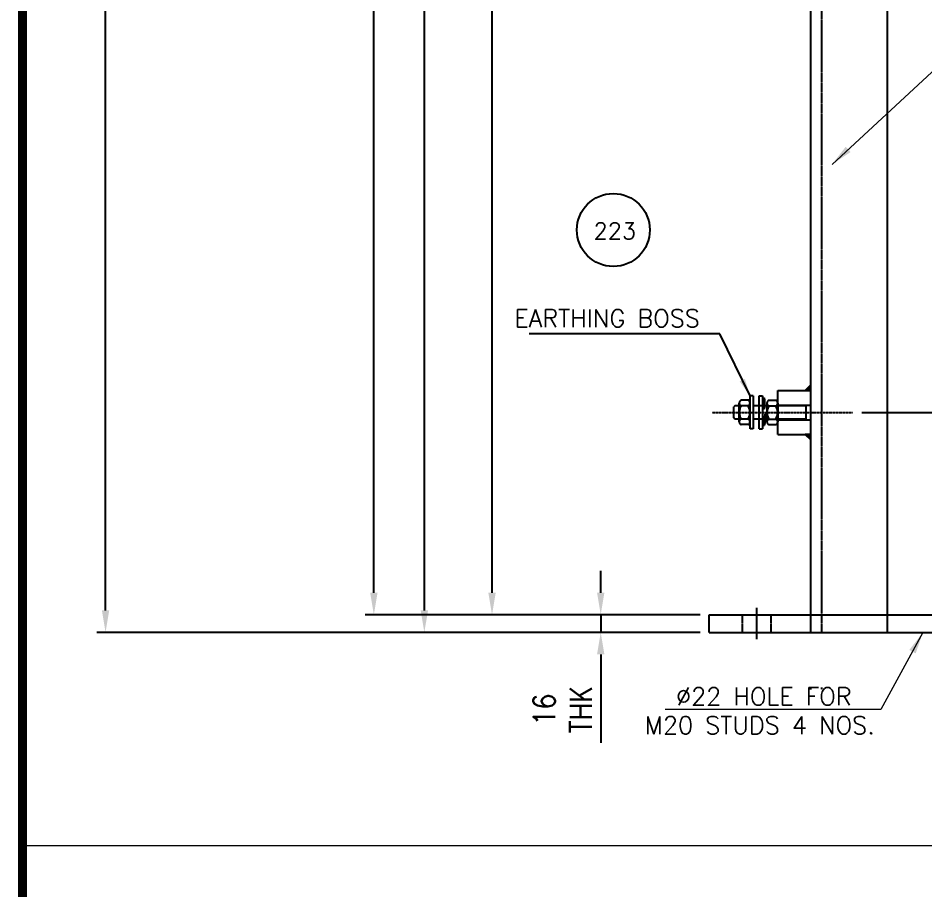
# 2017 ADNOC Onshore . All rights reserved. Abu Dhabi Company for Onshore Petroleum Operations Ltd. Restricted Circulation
# Model space of a CAD drawing. Header units: inches. Extents: x -23478 to -9690, y -25762 to 11324.
# Drawn here: x -22819 to -21994, y 7691 to 8484 of the extents above; entities that cross this region are included whole.
import ezdxf
from ezdxf.enums import TextEntityAlignment as Align

# ---------------------------------------------------------------- set-up
doc = ezdxf.new("R2010")
doc.units = ezdxf.units.IN
doc.header["$LTSCALE"] = 200
doc.header["$MEASUREMENT"] = 0
for name, pattern in [('CENTER', [2, 1.25, -0.25, 0.25, -0.25]), ('CENTER2', [1.125, 0.75, -0.125, 0.125, -0.125]), ('DASHED', [0.75, 0.5, -0.25]), ('DASHED2', [0.375, 0.25, -0.125])]:
    doc.linetypes.add(name, pattern=pattern)
doc.layers.add('AM_5', color=3, linetype='Continuous', lineweight=15)
doc.layers.add('OBJECT', color=7, linetype='Continuous', lineweight=18)
for name, color, linetype in [('BORDER1', 3, 'Continuous'), ('BORDER2', 7, 'Continuous'), ('CENTER', 1, 'CENTER'), ('CENTRE', 1, 'CENTER2'), ('DIMENSION', 8, 'Continuous'), ('text', 3, 'Continuous'), ('WELD', 5, 'Continuous')]:
    doc.layers.add(name, color=color, linetype=linetype)
doc.styles.add('ROMANC', font='ROMANC', dxfattribs={"height": 5})
doc.styles.add('ROMANS', font='romans.shx', dxfattribs={"width": 0.85})
doc.styles.add('ROMANT', font='romant.shx')
doc.styles.get("Standard").update_dxf_attribs({"font": 'romans.shx'})
doc.dimstyles.new('A&A', dxfattribs={"dimscale": 8, "dimtxt": 2, "dimasz": 2, "dimexe": 0.7, "dimexo": 0.7, "dimgap": 0.7, "dimtad": 1, "dimzin": 12, "dimdsep": 46, "dimtxsty": 'ROMANS', "dimcen": 0.7, "dimclrd": 8, "dimclre": 8, "dimclrt": 3, "dimazin": 3, "dimtfac": 1, "dimtmove": 0, "dimatfit": 3, "dimfxl": 1, "dimarcsym": 0})
doc.dimstyles.new('VEP-8', dxfattribs={"dimscale": 8, "dimtxt": 2.5, "dimasz": 2.5, "dimexe": 1, "dimexo": 1, "dimgap": 1, "dimtad": 1, "dimdec": 1, "dimlfac": -1, "dimzin": 9, "dimdsep": 46, "dimtxsty": 'ROMANS', "dimcen": 0, "dimclrd": 256, "dimclre": 256, "dimclrt": 3, "dimadec": 0, "dimazin": 2, "dimtfac": 1, "dimtdec": 1, "dimtmove": 0, "dimatfit": 3, "dimfxl": 1, "dimlwd": -1, "dimlwe": -1, "dimarcsym": 1})
doc.dimstyles.new('VEP-8$0', dxfattribs={"dimscale": 8, "dimtxt": 2.5, "dimasz": 2.5, "dimexe": 1, "dimexo": 1, "dimgap": 1, "dimtad": 1, "dimdec": 1, "dimlfac": -1, "dimzin": 9, "dimdsep": 46, "dimtxsty": 'ROMANS', "dimcen": 0, "dimclrd": 256, "dimclre": 256, "dimclrt": 3, "dimadec": 0, "dimazin": 2, "dimtfac": 1, "dimtdec": 1, "dimtmove": 0, "dimatfit": 3, "dimfxl": 1, "dimlwd": -1, "dimlwe": -1, "dimarcsym": 1})
pattern_1 = [(45, (-30543.0856, 12866.91334), (-0.44194174, 0.44194174), []), (135, (-30543.0856, 12866.91334), (-0.44194174, -0.44194174), [])]

# ---------------------------------------------------------------- blocks, each defined once
blk = doc.blocks.new('*D109')
at = {"layer": 'Defpoints', "color": 0, "linetype": 'DASHED', "transparency": 16777216}
for p in [(-22190.55, 7941.37), (-22289.11, 7925.37), (-22190.55, 7925.37)]:
    blk.add_point(p, dxfattribs=at)
at = {"layer": 'DIMENSION', "transparency": 16777216}
for p, q in [((-22289.11, 7961.37), (-22289.11, 7981.37)), ((-22198.55, 7941.37), (-22297.11, 7941.37)), ((-22289.11, 7941.37), (-22289.11, 7925.37)), ((-22198.55, 7925.37), (-22297.11, 7925.37)), ((-22289.11, 7905.37), (-22289.11, 7824.85))]:
    blk.add_line(p, q, dxfattribs=at)
at = {"layer": 'DIMENSION', "linetype": 'DASHED', "transparency": 16777216}
for points in [[(-22292.44, 7961.37), (-22285.78, 7961.37), (-22289.11, 7941.37)], [(-22292.44, 7905.37), (-22285.78, 7905.37), (-22289.11, 7925.37)]]:
    blk.add_solid(points, dxfattribs=at)
at = {"layer": 'DIMENSION', "color": 3, "linetype": 'DASHED', "transparency": 16777216, "insert": (-22323.78, 7855.11), "char_height": 20, "attachment_point": 5, "rotation": 90, "style": 'ROMANS', "bg_fill": 3, "box_fill_scale": 1.25, "bg_fill_color": 256, "bg_fill_true_color": 13158600, "bg_fill_transparency": 0}
blk.add_mtext('16 \\PTHK', dxfattribs=at)
blk = doc.blocks.new('*D120')
at = {"layer": 'Defpoints', "color": 0, "linetype": 'DASHED', "transparency": 16777216}
for p in [(-22739.55, 10886.07), (-21997.04, 10886.07), (-22190.55, 7925.37)]:
    blk.add_point(p, dxfattribs=at)
at = {"layer": 'DIMENSION', "transparency": 16777216}
for p, q in [((-22005.04, 10886.07), (-22747.55, 10886.07)), ((-22739.55, 7945.37), (-22739.55, 10866.07)), ((-22198.55, 7925.37), (-22747.55, 7925.37))]:
    blk.add_line(p, q, dxfattribs=at)
at = {"layer": 'DIMENSION', "linetype": 'DASHED', "transparency": 16777216}
for points in [[(-22742.89, 10866.07), (-22736.22, 10866.07), (-22739.55, 10886.07)], [(-22742.89, 7945.37), (-22736.22, 7945.37), (-22739.55, 7925.37)]]:
    blk.add_solid(points, dxfattribs=at)
at = {"layer": 'DIMENSION', "color": 3, "linetype": 'DASHED', "transparency": 16777216, "insert": (-22757.55, 9405.72), "char_height": 20, "attachment_point": 5, "rotation": 90, "style": 'ROMANS', "bg_fill": 3, "box_fill_scale": 1.25, "bg_fill_color": 256, "bg_fill_true_color": 13158600, "bg_fill_transparency": 0}
blk.add_mtext('2934', dxfattribs=at)
blk = doc.blocks.new('*D122')
at = {"layer": 'Defpoints', "color": 0, "linetype": 'DASHED2', "transparency": 16777216}
for p in [(-22495.5, 9388.2), (-22028.44, 9388.2), (-22190.55, 7941.37)]:
    blk.add_point(p, dxfattribs=at)
at = {"layer": 'DIMENSION', "transparency": 16777216}
for p, q in [((-22036.44, 9388.2), (-22503.5, 9388.2)), ((-22495.5, 7961.37), (-22495.5, 9368.2)), ((-22198.55, 7941.37), (-22503.5, 7941.37))]:
    blk.add_line(p, q, dxfattribs=at)
at = {"layer": 'DIMENSION', "linetype": 'DASHED2', "transparency": 16777216}
for points in [[(-22498.83, 9368.2), (-22492.16, 9368.2), (-22495.5, 9388.2)], [(-22498.83, 7961.37), (-22492.16, 7961.37), (-22495.5, 7941.37)]]:
    blk.add_solid(points, dxfattribs=at)
at = {"layer": 'DIMENSION', "color": 3, "linetype": 'DASHED2', "transparency": 16777216, "insert": (-22513.5, 8664.79), "char_height": 20, "attachment_point": 5, "rotation": 90, "style": 'ROMANS', "bg_fill": 3, "box_fill_scale": 1.25, "bg_fill_color": 256, "bg_fill_true_color": 13158600, "bg_fill_transparency": 0}
blk.add_mtext('1446', dxfattribs=at)
blk = doc.blocks.new('*D123')
at = {"layer": 'Defpoints', "color": 0, "transparency": 16777216}
for p in [(-22449.55, 9222.4), (-22028.44, 9222.4), (-22190.55, 7925.37)]:
    blk.add_point(p, dxfattribs=at)
at = {"layer": 'DIMENSION', "transparency": 16777216}
for p, q in [((-22036.44, 9222.4), (-22457.55, 9222.4)), ((-22449.55, 7945.37), (-22449.55, 9202.4)), ((-22198.55, 7925.37), (-22457.55, 7925.37))]:
    blk.add_line(p, q, dxfattribs=at)
for points in [[(-22446.21, 9202.4), (-22452.88, 9202.4), (-22449.55, 9222.4)], [(-22452.88, 7945.37), (-22446.21, 7945.37), (-22449.55, 7925.37)]]:
    blk.add_solid(points, dxfattribs=at)
at = {"layer": 'DIMENSION', "color": 3, "linetype": 'DASHED2', "transparency": 16777216, "insert": (-22467.55, 8573.88), "char_height": 20, "attachment_point": 5, "rotation": 90, "style": 'ROMANS', "bg_fill": 3, "box_fill_scale": 1.25, "bg_fill_color": 256, "bg_fill_true_color": 13158600, "bg_fill_transparency": 0}
blk.add_mtext('1197', dxfattribs=at)
blk = doc.blocks.new('*D124')
at = {"layer": 'Defpoints', "color": 0, "linetype": 'DASHED2', "transparency": 16777216}
for p in [(-22059.68, 8125.37), (-21935.99, 7925.37), (-21903.07, 7925.37)]:
    blk.add_point(p, dxfattribs=at)
at = {"layer": 'DIMENSION', "transparency": 16777216}
for p, q in [((-22051.68, 8125.37), (-21895.07, 8125.37)), ((-21903.07, 8105.37), (-21903.07, 7945.37)), ((-21927.99, 7925.37), (-21895.07, 7925.37))]:
    blk.add_line(p, q, dxfattribs=at)
at = {"layer": 'DIMENSION', "linetype": 'DASHED2', "transparency": 16777216}
for points in [[(-21906.41, 8105.37), (-21899.74, 8105.37), (-21903.07, 8125.37)], [(-21906.41, 7945.37), (-21899.74, 7945.37), (-21903.07, 7925.37)]]:
    blk.add_solid(points, dxfattribs=at)
at = {"layer": 'DIMENSION', "color": 3, "linetype": 'DASHED2', "transparency": 16777216, "insert": (-21921.07, 8025.37), "char_height": 20, "attachment_point": 5, "rotation": 90, "style": 'ROMANS', "bg_fill": 3, "box_fill_scale": 1.25, "bg_fill_color": 256, "bg_fill_true_color": 13158600, "bg_fill_transparency": 0}
blk.add_mtext('200', dxfattribs=at)
blk = doc.blocks.new('*D125')
at = {"layer": 'Defpoints', "color": 0, "linetype": 'DASHED2', "transparency": 16777216}
for p in [(-22387.99, 9121.8), (-22028.44, 9121.8), (-22190.55, 7941.37)]:
    blk.add_point(p, dxfattribs=at)
at = {"layer": 'DIMENSION', "transparency": 16777216}
for p, q in [((-22036.44, 9121.8), (-22395.99, 9121.8)), ((-22387.99, 7961.37), (-22387.99, 9101.8)), ((-22198.55, 7941.37), (-22395.99, 7941.37))]:
    blk.add_line(p, q, dxfattribs=at)
at = {"layer": 'DIMENSION', "linetype": 'DASHED2', "transparency": 16777216}
for points in [[(-22391.32, 9101.8), (-22384.65, 9101.8), (-22387.99, 9121.8)], [(-22391.32, 7961.37), (-22384.65, 7961.37), (-22387.99, 7941.37)]]:
    blk.add_solid(points, dxfattribs=at)
at = {"layer": 'DIMENSION', "color": 3, "linetype": 'DASHED2', "transparency": 16777216, "insert": (-22405.99, 8531.58), "char_height": 20, "attachment_point": 5, "rotation": 90, "style": 'ROMANS', "bg_fill": 3, "box_fill_scale": 1.25, "bg_fill_color": 256, "bg_fill_true_color": 13158600, "bg_fill_transparency": 0}
blk.add_mtext('1180', dxfattribs=at)
blk = doc.blocks.new('*U44')
at = {"layer": 'BORDER1', "color": 154, "true_color": 0x1859a9, "const_width": 1}
blk.add_lwpolyline([(0, 564), (796, 564), (796, 0), (0, 0)], close=True, dxfattribs=at)
at = {"layer": 'BORDER2', "flags": 8}
for tag, height, style, p in [('REV-B', 2.7, 'ROMANS', (662.76, 125.68)), ('REV-A', 2.7, 'ROMANS', (662.76, 118.68)), ('RE-B', 7, 'ROMANT', (745.34, 6.15))]:
    blk.add_attdef(tag, text='', height=height, dxfattribs=dict(at, style=style)).set_placement(p, align=Align.CENTER)
at = {"layer": 'BORDER2', "style": 'ROMANS', "width": 4.59626}
for tag, p, p2 in [('DATE-B', (668.47, 125.68), (681.47, 125.68)), ('DATE-A', (668.47, 118.68), (681.47, 118.68))]:
    blk.add_attdef(tag, text='', height=2.7, dxfattribs=at).set_placement(p, p2, align=Align.FIT)
at = {"layer": 'BORDER2'}
for tag, height, style, p in [('DRN-B', 2.7, 'ROMANS', (689.55, 125.68)), ('CHD-B', 2.7, 'ROMANS', (701.61, 125.68)), ('APD-B', 2.7, 'ROMANS', (713.32, 125.68)), ('DRN-A', 2.7, 'ROMANS', (689.55, 118.68)), ('CHD-A', 2.7, 'ROMANS', (701.61, 118.68)), ('APD-A', 2.7, 'ROMANS', (713.32, 118.68)), ('CONS_CONT_VEND', 3.5, 'ROMANC', (726, 61.94))]:
    blk.add_attdef(tag, text='', height=height, dxfattribs=dict(at, style=style)).set_placement(p, align=Align.CENTER)
at = {"layer": 'BORDER2', "style": 'ROMANS', "width": 0.8}
for tag, p, height in [('1:X', (670.77, 103.49), 3), ('LOC', (709.61, 103.49), 3), ('PROJ_NO', (774.84, 103.49), 3), ('CONS_DRG_NO', (681.74, 53.26), 2.5)]:
    blk.add_attdef(tag, p, '', height=height, dxfattribs=at)
at = {"layer": 'BORDER2', "lineweight": 30, "width": 0.8, "flags": 104}
for tag, p in [('COMMENTS-B', (719.88, 127.5)), ('COMMENTS-A', (719.88, 120.5))]:
    blk.add_attdef(tag, text='', height=2.2, dxfattribs=at).set_placement(p, align=Align.MIDDLE_LEFT)
at = {"layer": 'BORDER2', "style": 'ROMANS', "width": 0.8}
for tag, p in [('PROJECT_TITLE_1', (726, 45.91)), ('PROJECT_TITLE_2', (726, 40.58))]:
    blk.add_attdef(tag, text='', height=3.5, dxfattribs=at).set_placement(p, align=Align.MIDDLE)
at = {"layer": 'BORDER2', "style": 'ROMANT', "width": 0.8}
for tag, p in [('DRG_TITLE_1', (726, 29.73)), ('DRG_TITLE_2', (726, 23.03)), ('DRG_TITLE_3', (726, 16.33))]:
    blk.add_attdef(tag, text='', height=4, dxfattribs=at).set_placement(p, align=Align.CENTER)
at = {"layer": 'BORDER2', "style": 'ROMANT'}
for tag, p in [('AR', (668.95, 6.15)), ('PA', (683.03, 6.15)), ('DC', (697.09, 6.15)), ('TS', (775.94, 6.15))]:
    blk.add_attdef(tag, p, '', height=7, dxfattribs=at)
for tag, p in [('SRNO', (736.79, 6.15)), ('SH', (771.83, 6.2))]:
    blk.add_attdef(tag, text='', height=7, dxfattribs=at).set_placement(p, align=Align.RIGHT)
at = {"layer": 'BORDER2', "style": 'ROMANS', "flags": 2}
blk.add_attdef('TB_VERSION', text='', height=2, dxfattribs=at).set_placement((1, -1), align=Align.TOP_LEFT)

msp = doc.modelspace()

# ---------------------------------------------------------------- hatches: boundary and pattern name
at = {"layer": 'WELD'}
h = msp.add_hatch(dxfattribs=at)
h.set_pattern_fill('ANSI37', color=256, scale=5)
h.set_pattern_definition(pattern_1)
h.paths.add_polyline_path([(-22098.09, 8145.37), (-22098.09, 8150.37), (-22103.09, 8145.37)])
h = msp.add_hatch(dxfattribs=at)
h.set_pattern_fill('ANSI37', color=256, scale=5)
h.set_pattern_definition(pattern_1)
h.paths.add_polyline_path([(-22098.09, 8105.37), (-22098.09, 8100.37), (-22103.09, 8105.37)])

# ---------------------------------------------------------------- linework, layer by layer
for p, q in [((-22028.44, 9422.37), (-22028.44, 7925.37)), ((-22103.09, 8145.37), (-22098.09, 8150.37)), ((-22098.09, 8145.37), (-22103.09, 8145.37)), ((-22098.09, 8105.37), (-22103.09, 8105.37)), ((-22103.09, 8105.37), (-22098.09, 8100.37)), ((-22190.55, 7925.37), (-22190.55, 7941.37)), ((-22190.55, 7941.37), (-21935.99, 7941.37)), ((-22190.55, 7925.37), (-21935.99, 7925.37)), ((-22098.09, 7873.37), (-22098.09, 7875.08))]:
    msp.add_line(p, q)
at = {"layer": 'CENTER', "linetype": 'CENTER', "ltscale": 0.001}
msp.add_line((-22187.85, 8125.37), (-22059.68, 8125.37), dxfattribs=at)
at = {"layer": 'CENTRE', "linetype": 'CENTER', "ltscale": 8}
msp.add_line((-22147.02, 7919.21), (-22147.02, 7947.53), dxfattribs=at)
at = {"layer": 'DIMENSION', "color": 7, "linetype": 'DASHED'}
for p, q in [((-22128.09, 8145.37), (-22098.09, 8145.37)), ((-22128.09, 8105.37), (-22128.09, 8145.37)), ((-22098.09, 8105.37), (-22098.09, 8143.31)), ((-22163.09, 8116.85), (-22163.09, 8133.9)), ((-22153.29, 8136.42), (-22161.34, 8136.42)), ((-22153.29, 8110.37), (-22153.29, 8140.37)), ((-22150.29, 8140.37), (-22153.29, 8140.37)), ((-22153.29, 8114.32), (-22153.29, 8136.42)), ((-22150.29, 8140.37), (-22150.29, 8110.37)), ((-22145.01, 8110.37), (-22145.01, 8140.37)), ((-22145.01, 8140.37), (-22142.01, 8140.37)), ((-22145.01, 8140.37), (-22142.01, 8140.37)), ((-22142.01, 8140.37), (-22142.01, 8110.37)), ((-22141.86, 8138.76), (-22141.51, 8128.79)), ((-22139.82, 8137.73), (-22141.86, 8138.76)), ((-22139.87, 8129.35), (-22139.82, 8137.73)), ((-22137.89, 8133.9), (-22137.89, 8116.85)), ((-22136.14, 8136.42), (-22129.84, 8136.42)), ((-22128.09, 8133.9), (-22128.09, 8116.85)), ((-22168.13, 8120.37), (-22168.1, 8130.37)), ((-22167.1, 8131.37), (-22168.1, 8130.37)), ((-22163.09, 8131.37), (-22167.1, 8131.37)), ((-22155.04, 8131.37), (-22161.34, 8131.37)), ((-22137.89, 8131.37), (-22150.29, 8131.37)), ((-22139.23, 8125.68), (-22141.96, 8113.65)), ((-22141.51, 8128.79), (-22139.87, 8129.35)), ((-22137.89, 8121.79), (-22139.23, 8125.68)), ((-22136.14, 8131.37), (-22129.84, 8131.37)), ((-22128.09, 8132.04), (-22098.09, 8132.04)), ((-22102.11, 8131.37), (-22128.09, 8131.37)), ((-22102.11, 8119.37), (-22102.11, 8131.37)), ((-22167.13, 8119.37), (-22168.13, 8120.37)), ((-22163.09, 8119.37), (-22167.13, 8119.37)), ((-22155.04, 8119.37), (-22161.34, 8119.37)), ((-22137.89, 8119.37), (-22150.29, 8119.37)), ((-22140.23, 8113.74), (-22137.89, 8121.79)), ((-22136.14, 8119.37), (-22129.84, 8119.37)), ((-22102.11, 8119.37), (-22128.09, 8119.37)), ((-22128.09, 8118.7), (-22098.09, 8118.7)), ((-22153.29, 8114.32), (-22161.34, 8114.32)), ((-22150.29, 8110.37), (-22153.29, 8110.37)), ((-22150.29, 8110.37), (-22153.29, 8110.37)), ((-22145.01, 8110.37), (-22142.01, 8110.37)), ((-22141.96, 8113.65), (-22140.23, 8113.74)), ((-22136.14, 8114.32), (-22129.84, 8114.32)), ((-22128.09, 8105.37), (-22098.09, 8105.37))]:
    msp.add_line(p, q, dxfattribs=at)
at = {"layer": 'DIMENSION', "linetype": 'DASHED', "ltscale": 0.001}
for p, q in [((-22160.02, 7925.37), (-22160.02, 7941.37)), ((-22134.02, 7925.37), (-22134.02, 7941.37))]:
    msp.add_line(p, q, dxfattribs=at)
at = {"layer": 'DIMENSION', "color": 6, "linetype": 'DASHED2'}
msp.add_line((-22098.09, 7873.37), (-22098.09, 7875.08), dxfattribs=at)
at = {"layer": 'DIMENSION', "color": 7, "linetype": 'DASHED', "ltscale": 0.001}
msp.add_line((-22088.09, 7873.37), (-22088.09, 7875.08), dxfattribs=at)
at = {"layer": 'DIMENSION', "color": 7, "linetype": 'DASHED'}
for centre, radius, start, end in [((-22160.4, 8133.9), 2.7, 110.55586, 249.44414), ((-22155.99, 8133.9), 2.7, 290.55586, 69.44414), ((-22135.2, 8133.9), 2.7, 110.55586, 249.44414), ((-22130.79, 8133.9), 2.7, 290.55586, 69.44414), ((-22151.93, 8125.37), 11.16, 147.47959, 212.52041), ((-22164.45, 8125.37), 11.16, 327.47959, 32.52041), ((-22126.73, 8125.37), 11.16, 147.47959, 212.52041), ((-22139.25, 8125.37), 11.16, 327.47959, 32.52041), ((-22160.4, 8116.85), 2.7, 110.55586, 249.44414), ((-22155.99, 8116.85), 2.7, 290.55586, 69.44414), ((-22135.2, 8116.85), 2.7, 110.55586, 249.44414), ((-22130.79, 8116.85), 2.7, 290.55586, 69.44414)]:
    msp.add_arc(centre, radius, start, end, dxfattribs=at)
at = {"layer": 'OBJECT', "color": 252, "lineweight": 15}
msp.add_line((-19572.66, 7731.27, 0.02), (-22815.54, 7731.27), dxfattribs=at)

# ---------------------------------------------------------------- texts
at = {"layer": 'DIMENSION', "color": 3, "style": 'ROMANS'}
for s, p in [('EARTHING BOSS', (-22367.56, 8203.05)), ('%%C22 HOLE FOR', (-22220.58, 7859.08)), ('M20 STUDS 4 NOS.', (-22248.93, 7832.88))]:
    msp.add_text(s, height=16, dxfattribs=at).set_placement(p)

# ---------------------------------------------------------------- leaders
msp.add_leader([(-22153.29, 8140.37), (-22180.88, 8196.86), (-22354.29, 8196.86)], dimstyle='A&A', override={"dimscale": 8, "dimdec": 0})
at = {"layer": 'AM_5'}
for points in [[(-22078.67, 8351.08), (-21979.73, 8442.61), (-21531.24, 8442.61)], [(-21995.94, 7925.37), (-22034.14, 7855.1), (-22230.59, 7855.1)]]:
    msp.add_leader(points, dimstyle='VEP-8', override={"dimclrd": 8, "dimclre": 8}, dxfattribs=at)

# ---------------------------------------------------------------- next in the draw order: dimensions: what is measured, and where the dimension line sits
at = {"layer": 'DIMENSION', "color": 7, "linetype": 'DASHED'}
dim = msp.add_linear_dim(base=(-22289.11, 7925.37), p1=(-22190.55, 7941.37), p2=(-22190.55, 7925.37), angle=90, text='<> \\PTHK', dimstyle='VEP-8$0', override={"dimtxt": 2.5, "dimlfac": 1, "dimtxsty": 'ROMANS', "dimfxl": 1.5, "dimtfill": 1}, dxfattribs=at)
dim.commit()
dim.dimension.update_dxf_attribs({"geometry": '*D109', "text_midpoint": (-22323.78, 7855.11)})

# ---------------------------------------------------------------- next in the draw order: dimensions: what is measured, and where the dimension line sits
dim = msp.add_linear_dim(base=(-22739.55, 10886.07), p1=(-22190.55, 7925.37), p2=(-21997.04, 10886.07), angle=90, text='2934', dimstyle='VEP-8$0', override={"dimtxt": 2.5, "dimlfac": 1, "dimtxsty": 'ROMANS', "dimfxl": 1.5, "dimtfill": 1}, dxfattribs=at)
dim.commit()
dim.dimension.update_dxf_attribs({"geometry": '*D120', "text_midpoint": (-22739.55, 9405.72), "dimtype": 160})

# ---------------------------------------------------------------- next in the draw order: linework, layer by layer
msp.add_line((-22098.09, 7925.37), (-22098.09, 9307.24))
at = {"layer": 'DIMENSION', "color": 7, "linetype": 'DASHED', "ltscale": 0.001}
msp.add_line((-22088.09, 7925.37), (-22088.09, 9317.24), dxfattribs=at)

# ---------------------------------------------------------------- next in the draw order: dimensions: what is measured, and where the dimension line sits
at = {"layer": 'DIMENSION', "color": 6, "linetype": 'DASHED2'}
dim = msp.add_linear_dim(base=(-22495.5, 9388.2), p1=(-22190.55, 7941.37), p2=(-22028.44, 9388.2), angle=90, text='1446', dimstyle='VEP-8$0', override={"dimtxt": 2.5, "dimlfac": 1, "dimtxsty": 'ROMANS', "dimfxl": 1.5, "dimtfill": 1}, dxfattribs=at)
dim.commit()
dim.dimension.update_dxf_attribs({"geometry": '*D122', "text_midpoint": (-22495.5, 8664.79), "dimtype": 160})

# ---------------------------------------------------------------- next in the draw order: dimensions: what is measured, and where the dimension line sits
dim = msp.add_linear_dim(base=(-22449.55, 9222.4), p1=(-22190.55, 7925.37), p2=(-22028.44, 9222.4), angle=90, text='1197', dimstyle='VEP-8$0', override={"dimtxt": 2.5, "dimlfac": 1, "dimtxsty": 'ROMANS', "dimfxl": 1.5, "dimtfill": 1}, dxfattribs=at)
dim.commit()
dim.dimension.update_dxf_attribs({"geometry": '*D123', "text_midpoint": (-22467.55, 8573.88)})

# ---------------------------------------------------------------- next in the draw order: dimensions: what is measured, and where the dimension line sits
dim = msp.add_linear_dim(base=(-21903.07, 7925.37), p1=(-22059.68, 8125.37), p2=(-21935.99, 7925.37), angle=90, dimstyle='VEP-8$0', override={"dimlfac": 1, "dimfxl": 1.5, "dimtfill": 1}, dxfattribs=at)
dim.commit()
dim.dimension.update_dxf_attribs({"geometry": '*D124', "text_midpoint": (-21921.07, 8025.37)})

# ---------------------------------------------------------------- next in the draw order: dimensions: what is measured, and where the dimension line sits
dim = msp.add_linear_dim(base=(-22387.99, 9121.8), p1=(-22190.55, 7941.37), p2=(-22028.44, 9121.8), angle=90, text='1180', dimstyle='VEP-8$0', override={"dimtxt": 2.5, "dimlfac": 1, "dimtxsty": 'ROMANS', "dimfxl": 1.5, "dimtfill": 1}, dxfattribs=at)
dim.commit()
dim.dimension.update_dxf_attribs({"geometry": '*D125', "text_midpoint": (-22387.99, 8531.58), "dimtype": 160})

# ---------------------------------------------------------------- next in the draw order: linework, layer by layer
at = {"layer": 'text', "color": 4}
msp.add_circle((-22277.64, 8291.39), 33.16, dxfattribs=at)

# ---------------------------------------------------------------- next in the draw order: block references
at = {"layer": 'BORDER1', "lineweight": 9, "xscale": 8.000000000000005, "yscale": 8.000000000000005, "zscale": 8.000000000000005}
msp.add_blockref('*U44', (-22815.09, 6692.03), dxfattribs=at)

# ---------------------------------------------------------------- next in the draw order: texts
at = {"layer": 'DIMENSION', "color": 3, "style": 'ROMANS'}
msp.add_text('223', height=15, dxfattribs=at).set_placement((-22276.27, 8290.5), align=Align.MIDDLE_CENTER)

doc.saveas('drawing.dxf')
